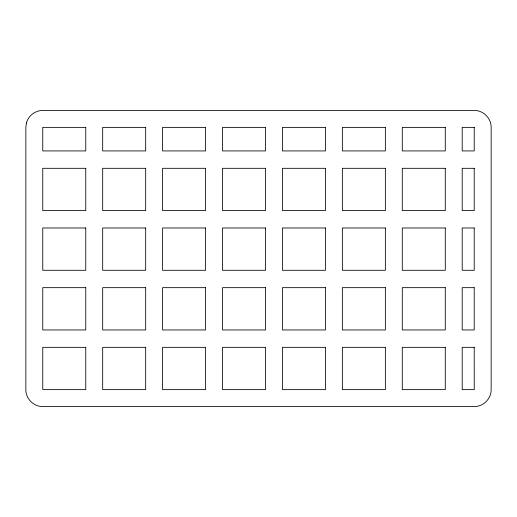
<?xml version="1.0" encoding="UTF-8"?>
<svg xmlns="http://www.w3.org/2000/svg" width="517" height="517" viewBox="0 0 517 517"><rect width="100%" height="100%" fill="white"/><g stroke="black" fill="none" stroke-linecap="round" stroke-linejoin="round"><path stroke-width="0.78" d="M474.238 127.363L474.218 150.932L462.204 150.932L462.204 127.376L474.238 127.363M26.425 122.981L25.85 127.363L25.85 389.637C25.688 398.71 33.695 406.711 42.762 406.549L474.238 406.549C483.305 406.711 491.312 398.71 491.15 389.637L491.15 127.363C491.312 118.29 483.305 110.289 474.238 110.451L42.762 110.451C35.285 110.392 28.28 115.743 26.425 122.981M85.764 127.376L42.762 127.363L42.762 150.932L85.764 150.932L85.764 127.376M145.684 127.376L102.683 127.376L102.683 150.932L145.684 150.932L145.684 127.376M205.604 127.376L162.603 127.376L162.603 150.932L205.604 150.932L205.604 127.376M265.525 127.376L222.523 127.376L222.523 150.932L265.525 150.932L265.525 127.376M325.445 127.376L282.444 127.376L282.444 150.932L325.445 150.932L325.445 127.376M385.365 127.376L342.364 127.376L342.364 150.932L385.365 150.932L385.365 127.376M445.286 127.376L402.284 127.376L402.284 150.932L445.286 150.932L445.286 127.376M85.764 168.309L42.762 168.309L42.762 210.613L85.764 210.613L85.764 168.309M145.684 168.309L102.683 168.309L102.683 210.613L145.684 210.613L145.684 168.309M205.604 168.309L162.603 168.309L162.603 210.613L205.604 210.613L205.604 168.309M265.525 168.309L222.523 168.309L222.523 210.613L265.525 210.613L265.525 168.309M325.445 168.309L282.444 168.309L282.444 210.613L325.445 210.613L325.445 168.309M385.365 168.309L342.364 168.309L342.364 210.613L385.365 210.613L385.365 168.309M445.286 168.309L402.284 168.309L402.284 210.613L445.286 210.613L445.286 168.309M474.218 168.309L462.204 168.309L462.204 210.613L474.218 210.613L474.218 168.309M85.764 227.984L42.762 227.984L42.762 270.288L85.764 270.288L85.764 227.984M145.684 227.984L102.683 227.984L102.683 270.288L145.684 270.288L145.684 227.984M205.604 227.984L162.603 227.984L162.603 270.288L205.604 270.288L205.604 227.984M265.525 227.984L222.523 227.984L222.523 270.288L265.525 270.288L265.525 227.984M325.445 227.984L282.444 227.984L282.444 270.288L325.445 270.288L325.445 227.984M385.365 227.984L342.364 227.984L342.364 270.288L385.365 270.288L385.365 227.984M445.286 227.984L402.284 227.984L402.284 270.288L445.286 270.288L445.286 227.984M474.218 227.984L462.204 227.984L462.204 270.288L474.218 270.288L474.218 227.984M85.764 287.665L42.762 287.665L42.762 329.962L85.764 329.962L85.764 287.665M145.684 287.665L102.683 287.665L102.683 329.962L145.684 329.962L145.684 287.665M205.604 287.665L162.603 287.665L162.603 329.962L205.604 329.962L205.604 287.665M265.525 287.665L222.523 287.665L222.523 329.962L265.525 329.962L265.525 287.665M325.445 287.665L282.444 287.665L282.444 329.962L325.445 329.962L325.445 287.665M385.365 287.665L342.364 287.665L342.364 329.962L385.365 329.962L385.365 287.665M445.286 287.665L402.284 287.665L402.284 329.962L445.286 329.962L445.286 287.665M474.218 287.665L462.204 287.665L462.204 329.962L474.218 329.962L474.218 287.665M85.764 347.34L42.762 347.34L42.762 389.637L85.764 389.637L85.764 347.34M145.684 347.34L102.683 347.34L102.683 389.637L145.684 389.637L145.684 347.34M205.604 347.34L162.603 347.34L162.603 389.637L205.604 389.637L205.604 347.34M265.525 347.34L222.523 347.34L222.523 389.637L265.525 389.637L265.525 347.34M325.445 347.34L282.444 347.34L282.444 389.637L325.445 389.637L325.445 347.34M385.365 347.34L342.364 347.34L342.364 389.637L385.365 389.637L385.365 347.34M445.286 347.34L402.284 347.34L402.284 389.637L445.286 389.637L445.286 347.34M474.218 347.34L462.204 347.34L462.204 389.637L474.238 389.637L474.218 347.34"/></g></svg>
